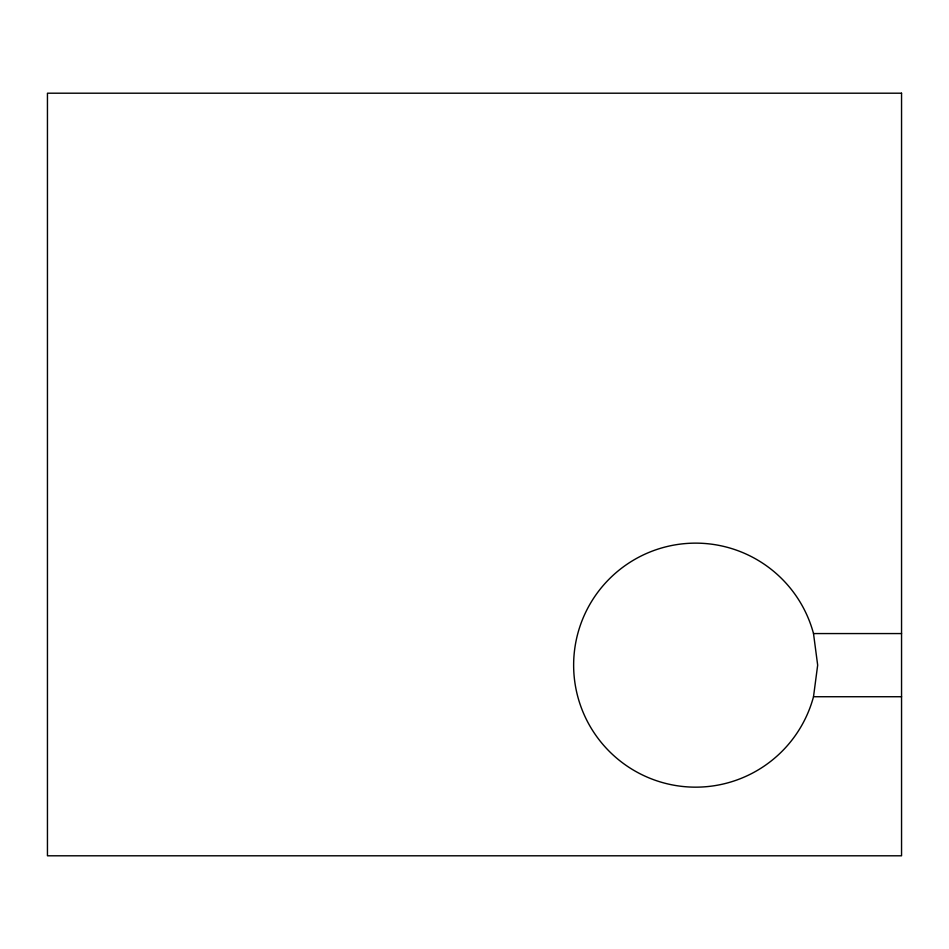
<?xml version="1.0" encoding="UTF-8"?>
<svg xmlns="http://www.w3.org/2000/svg" width="949" height="949" viewBox="0 0 949 949"><rect width="100%" height="100%" fill="white"/><g stroke="black" fill="none" stroke-linecap="round" stroke-linejoin="round"><path stroke-width="1.42" d="M813.507 696.732L817.67 665.142L813.507 633.564A122.018 122.018 0 0 0 625.664 565.201A122.018 122.018 0 0 0 625.664 765.096A122.018 122.018 0 0 0 813.507 696.732L901.55 696.732M813.507 633.564L901.55 633.564M901.55 93.204L47.45 93.204L47.45 855.796L901.55 855.796L901.55 93.204"/></g></svg>
